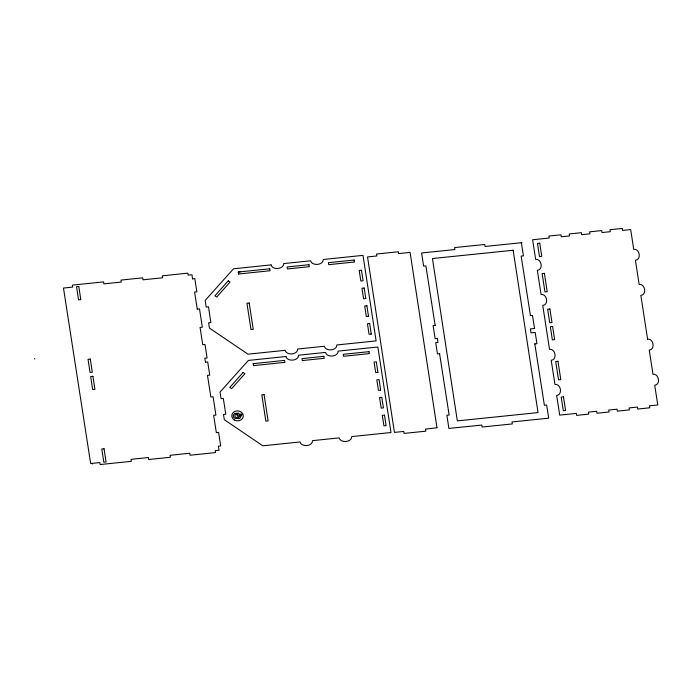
<?xml version="1.0" encoding="UTF-8"?>
<svg xmlns="http://www.w3.org/2000/svg" width="693" height="693" viewBox="0 0 693 693"><rect width="100%" height="100%" fill="white"/><g stroke="black" fill="none" stroke-linecap="round" stroke-linejoin="round"><path stroke-width="1.04" d="M235.161 413.478L237.136 413.141L237.301 414.206L235.966 414.457A1.758 1.533 3.2 0 0 236.608 417.446L237.82 417.316L237.985 418.399L236.504 418.563A3.023 2.625 3.2 0 1 235.161 413.47M521.942 242.663L485.083 246.457L484.788 244.482L454.608 247.583L454.911 249.558L421.604 252.971L423.622 266.129L425.883 265.904L435.143 325.372M530.214 315.618L532.475 315.376L534.554 328.508L530.405 328.932L531.011 332.883L535.178 332.449L536.945 343.65L534.684 343.893M271.032 264.899L233.515 268.789L205.171 300.416L206.193 307.042L208.463 306.808L210.897 322.591L208.636 322.825L209.451 328.092L247.973 354.175L285.126 350.329C286.538 355.795 297.747 354.868 297.644 349.029L324.315 346.266C325.727 351.732 336.945 350.805 336.833 344.967L376.117 340.895L363.002 255.37L323.259 259.485C323.328 265.332 312.075 266.268 310.62 260.793L283.68 263.583C283.809 269.516 272.193 270.253 271.128 264.891M192.559 278.863L194.82 278.629L196.864 291.814L194.594 292.048L197.254 309.087M364.206 287.993L361.945 288.227L363.574 298.752L365.835 298.518M197.228 309.095L199.497 308.853L202.33 327.183L200.06 327.417L202.754 344.698L204.998 344.464L207.086 357.978L204.816 358.212L205.466 362.179M366.952 305.752L364.691 305.985L366.32 316.51L368.581 316.277M371.327 334.035L369.066 334.277L367.437 323.752L369.698 323.51L371.231 334.052M205.44 362.179L207.709 361.945L209.745 375.13L207.476 375.363L210.845 397.011L213.089 396.777L215.921 415.098L213.652 415.332L216.346 432.623L218.59 432.389L220.677 445.894L218.408 446.136L219.057 450.242L215.246 450.615L215.549 452.59L190.081 455.232L189.778 453.248L170.097 455.292L170.4 457.267L148.709 459.52L148.397 457.545L131.02 459.346L131.332 461.321L100.138 464.553L99.835 462.577L90.653 463.53L63.479 288.054L72.696 287.101L72.393 285.126L103.569 281.886L103.872 283.87L121.284 282.06L120.98 280.085L142.715 277.832L143.018 279.807L162.63 277.78L162.327 275.797L187.829 273.155L188.132 275.13L191.944 274.74L192.576 278.863M285.897 356.523L248.38 360.421L220.045 392.039L221.067 398.674L223.328 398.44L225.771 414.215L223.501 414.457L224.324 419.724L262.838 445.807L299.991 441.952C301.412 447.418 312.621 446.491 312.508 440.653L339.18 437.889C340.601 443.355 351.81 442.429 351.706 436.59L390.982 432.527L377.867 347.002L338.132 351.108C338.193 356.964 326.94 357.891 325.485 352.425L298.544 355.214C298.683 361.148 287.058 361.885 285.992 356.523M253.162 363.66L284.624 360.403L284.927 362.37L253.465 365.635L253.205 363.686L255.085 363.496M377.962 372.384L375.693 372.617L374.073 362.092L376.334 361.859L377.928 372.384M380.7 390.142L378.439 390.376L376.81 379.851L379.08 379.617L380.656 390.15M240.22 271.864L238.331 272.063L238.635 274.03M435.369 325.355L433.108 325.58L435.126 338.721L437.387 338.487L437.993 342.437L435.732 342.671L437.448 353.872L439.709 353.638M647.565 339.18C653.525 338.236 655.517 349.584 649.246 350.104L652.988 374.307C658.939 373.362 660.949 384.676 654.712 385.221L657.778 404.955L649.48 405.812L649.783 407.787L637.716 409.043L637.413 407.068L629.114 407.926L629.417 409.901L617.342 411.148L617.039 409.182L608.74 410.039L609.052 412.014L596.976 413.262L596.673 411.287L588.374 412.153L588.678 414.119L576.611 415.376L576.307 413.4L559.71 415.124L556.644 395.391C562.915 394.871 560.923 383.515 554.954 384.468L551.212 360.273C557.493 359.754 555.5 348.397 549.523 349.35L542.758 305.414C549.029 304.894 547.046 293.537 541.068 294.49L537.335 270.296C543.607 269.776 541.614 258.42 535.646 259.373L532.614 239.752L549.202 238.028L548.899 236.053L560.975 234.806L561.278 236.781L569.577 235.915L569.274 233.948L581.34 232.692L581.644 234.667L589.942 233.81L589.639 231.834L601.706 230.578L602.009 232.553L610.308 231.696L610.005 229.721L622.305 228.447L622.609 230.422L630.682 229.582L633.731 249.315C639.691 248.371 641.683 259.719 635.412 260.239L639.154 284.442C645.122 283.498 647.115 294.846 640.843 295.365L647.591 339.18M521.361 242.723L523.44 255.873L521.179 256.115L530.44 315.592M534.823 343.875L544.377 405.266L546.647 405.024L548.726 418.174L511.997 421.95L512.3 423.925L482.129 427.027L481.826 425.052L448.891 428.439L446.872 415.28L449.133 415.046L439.57 353.655M364.171 287.993L365.783 298.518M366.892 305.76L368.511 316.285M92.16 463.374L92.264 464.059M34.65 358.506L34.737 359.069M240.358 415.159L239.336 417.021L239.068 415.298L240.358 415.159M241.753 414.934L239.787 418.485L238.314 418.641L237.803 415.341L237.023 415.419L236.885 414.518L237.664 414.44L237.491 413.279L238.739 413.149L238.92 414.31L241.614 414.033L241.753 414.934M228.231 280.83L214.917 295.816L216.727 297.046L230.041 282.06L228.231 280.83M243.096 372.453L229.781 387.439L231.601 388.669L244.915 373.692L243.096 372.453M436.988 427.78L425.502 429.088L425.823 431.176L404.08 433.411L403.776 431.436L394.447 432.397L367.533 256.912L376.871 255.96L376.568 254.002L398.31 251.767L398.588 253.595L410.091 252.408L436.988 427.78M269.759 268.771L238.288 272.037L238.6 274.004L270.062 270.746L269.759 268.771M308.983 264.709L287.119 266.97L287.43 268.945L309.286 266.675L308.983 264.709M354.158 260.022L328.404 262.69L328.716 264.665L354.461 261.997L354.158 260.022M539.734 243.174L537.465 243.408L539.5 256.566L541.761 256.332L539.734 243.174M361.46 270.235L359.199 270.469L360.828 280.994L363.089 280.76L361.46 270.235M544.395 273.345L542.134 273.579L544.967 291.926L547.227 291.692L544.395 273.345M549.904 308.983L547.635 309.217L549.74 322.791L552 322.557L549.904 308.983M552.598 326.481L550.337 326.715L552.364 339.873L554.634 339.631L552.598 326.481M323.848 356.332L301.992 358.602L302.295 360.577L324.151 358.307L323.848 356.332M369.031 351.654L343.278 354.322L343.581 356.289L369.334 353.621L369.031 351.654M557.969 361.252L555.699 361.486L558.541 379.842L560.802 379.599L557.969 361.252M381.817 397.384L379.556 397.617L381.185 408.142L383.446 407.908L381.765 397.384M384.485 415.15L382.302 415.376L383.931 425.9L386.105 425.675L384.485 415.15M563.478 396.89L561.209 397.124L563.314 410.698L565.575 410.464L563.478 396.89M78.794 286.478L76.533 286.703L78.543 299.861L80.812 299.627L78.794 286.478M513.149 250.251L432.441 258.541L457.337 420.885L538.037 412.595L513.149 250.251M249.203 302.988L246.933 303.213L250.97 329.53L253.231 329.296L249.203 302.988M90.298 359.087L88.037 359.312L90.047 372.453L92.316 372.219L90.298 359.087M92.94 376.316L90.679 376.55L92.68 389.579L94.941 389.345L92.94 376.316M264.068 394.612L261.807 394.845L265.843 421.162L268.104 420.928L264.068 394.612M104.054 448.778L101.793 449.012L103.811 462.17L106.072 461.936L104.054 448.778M234.399 420.019A5.761 5.007 3.2 0 0 243.295 416.216A5.761 5.007 3.2 0 0 234.936 411.356A5.761 5.007 3.2 0 0 234.399 420.019"/></g></svg>
